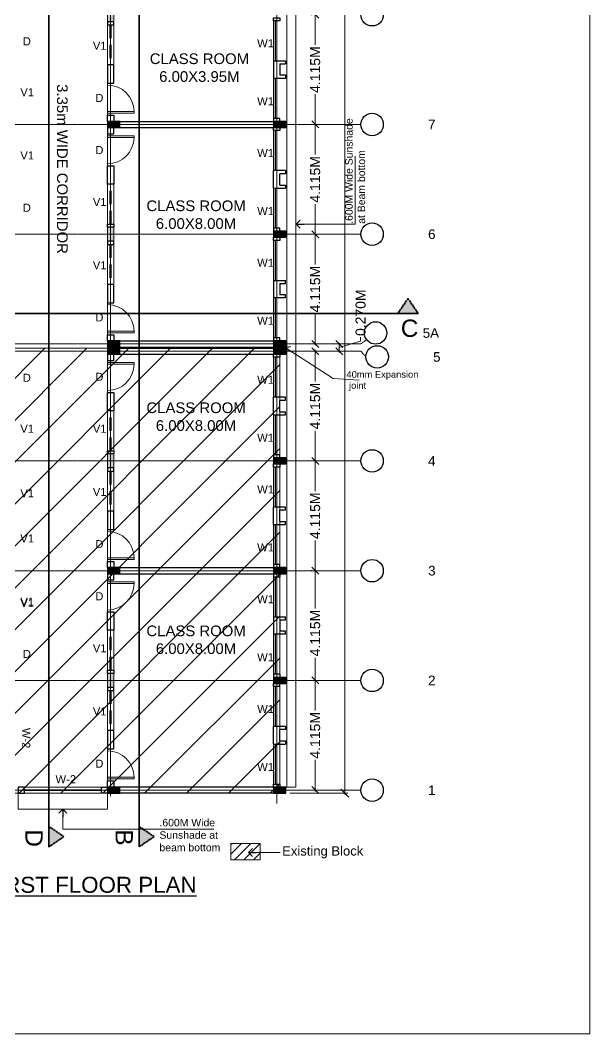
# Model space of a CAD drawing. Header units: metres. Extents: x 1545540 to 2027037, y 435419 to 693806.
# Drawn here: x 1690290 to 1711657, y 606420 to 644420 of the extents above; entities that cross this region are included whole.
import ezdxf

# ---------------------------------------------------------------- set-up
doc = ezdxf.new("R2010")
doc.units = ezdxf.units.M
doc.header["$LTSCALE"] = 1000
doc.header["$PDMODE"] = 35
doc.linetypes.add('CENTER', pattern=[2, 1.25, -0.25, 0.25, -0.25])
doc.linetypes.add('DASHED', pattern=[0.75, 0.5, -0.25])
doc.layers.get('Defpoints').update_dxf_attribs({"lineweight": 18})
for name, color, linetype, lineweight in [('- WALL', 7, 'Continuous', 30), ('Col-Hatch', 9, 'Continuous', 13), ('coloum hatch', 254, 'Continuous', 9), ('Column', 252, 'Continuous', 30), ('dimension', 6, 'Continuous', 13), ('Door', 54, 'Continuous', 13), ('grid', 21, 'CENTER', 15), ('gride dimen', 3, 'Continuous', 13), ('Hatch', 8, 'Continuous', 13), ('Hidden', 1, 'DASHED', 18), ('Section Line', 135, 'CENTER', 35), ('Text-1', 240, 'Continuous', 15), ('Text-Grid', 1, 'Continuous', 25), ('Ventilator', 6, 'DASHED', 18), ('Wall', 7, 'Continuous', 30), ('Window', 150, 'Continuous', 15), ('Window-Wall', 7, 'Continuous', 18)]:
    doc.layers.add(name, color=color, linetype=linetype, lineweight=lineweight)
doc.layers.add('text', color=7, linetype='Continuous')
doc.styles.add('dim-stylus bt', font='arial.ttf')
doc.styles.add('L120', font='simplex.shx', dxfattribs={"height": 1})
doc.styles.add('style1', font='')
doc.styles.get('style1').set_extended_font_data('Century Gothic')
doc.dimstyles.new('1      100 (big)', dxfattribs={"dimscale": 75, "dimtxt": 5, "dimasz": 3.5, "dimexe": 1.5, "dimexo": 2, "dimgap": 1, "dimtad": 0, "dimdec": 3, "dimlfac": 0.001, "dimzin": 0, "dimdsep": 46, "dimtxsty": 'dim-stylus bt', "dimblk": 'OBLIQUE', "dimcen": 0, "dimdle": 0.6, "dimclrd": 256, "dimclre": 7, "dimclrt": 256, "dimadec": 0, "dimazin": 0, "dimtfac": 0.7, "dimtdec": 3, "dimtofl": 0, "dimtmove": 1, "dimatfit": 3, "dimldrblk": 'OPEN90', "dimfxl": 0, "dimtolj": 1, "dimtzin": 0, "dimlwd": 15, "dimlwe": 15, "dimarcsym": 0})

# ---------------------------------------------------------------- blocks, each defined once
blk = doc.blocks.new('_Oblique')
at = {"color": 0, "linetype": 'ByBlock', "lineweight": -2}
blk.add_line((-0.5, -0.5), (0.5, 0.5), dxfattribs=at)
blk = doc.blocks.new('*D774')
at = {"layer": 'Defpoints', "color": 0, "ltscale": 50, "transparency": 16777216}
for p in [(1701357, 619668), (1701357, 619668), (1701357, 615553)]:
    blk.add_point(p, dxfattribs=at)
at = {"layer": 'gride dimen', "color": 7, "lineweight": 15, "ltscale": 50, "transparency": 16777216}
for p, q in [((1701207, 619668), (1701245, 619668)), ((1701207, 615553), (1701245, 615553))]:
    blk.add_line(p, q, dxfattribs=at)
at = {"layer": 'gride dimen', "lineweight": 15, "ltscale": 50, "transparency": 16777216}
for p, q in [((1701357, 619713), (1701357, 618536)), ((1701357, 615508), (1701357, 616685))]:
    blk.add_line(p, q, dxfattribs=at)
at = {"layer": 'gride dimen', "lineweight": 15, "ltscale": 50, "transparency": 16777216, "xscale": 262.5, "yscale": 262.5, "zscale": 262.5}
for p, rotation in [((1701357, 619668), 90), ((1701357, 615553), 270)]:
    blk.add_blockref('_Oblique', p, dxfattribs=dict(at, rotation=rotation))
at = {"layer": 'gride dimen', "ltscale": 50, "transparency": 16777216, "insert": (1701357, 617610), "char_height": 375, "attachment_point": 5, "rotation": 90, "style": 'dim-stylus bt'}
blk.add_mtext('\\A1;4.115M', dxfattribs=at)
blk = doc.blocks.new('_Open90')
at = {"color": 0, "linetype": 'ByBlock', "lineweight": -2}
for p, q in [((0, 0), (-1, 0)), ((-0.5, 0.5), (0, 0)), ((0, 0), (-0.5, -0.5))]:
    blk.add_line(p, q, dxfattribs=at)
blk = doc.blocks.new('*D775')
at = {"layer": 'Defpoints', "color": 0, "ltscale": 50, "transparency": 16777216}
for p in [(1701357, 623783), (1701357, 623783), (1701357, 619668)]:
    blk.add_point(p, dxfattribs=at)
at = {"layer": 'gride dimen', "color": 7, "lineweight": 15, "ltscale": 50, "transparency": 16777216}
for p, q in [((1701207, 623783), (1701245, 623783)), ((1701207, 619668), (1701245, 619668))]:
    blk.add_line(p, q, dxfattribs=at)
at = {"layer": 'gride dimen', "lineweight": 15, "ltscale": 50, "transparency": 16777216}
for p, q in [((1701357, 623828), (1701357, 622370)), ((1701357, 619623), (1701357, 620519))]:
    blk.add_line(p, q, dxfattribs=at)
at = {"layer": 'gride dimen', "lineweight": 15, "ltscale": 50, "transparency": 16777216, "xscale": 262.5, "yscale": 262.5, "zscale": 262.5}
for p, rotation in [((1701357, 623783), 90), ((1701357, 619668), 270)]:
    blk.add_blockref('_Oblique', p, dxfattribs=dict(at, rotation=rotation))
at = {"layer": 'gride dimen', "ltscale": 50, "transparency": 16777216, "insert": (1701357, 621444), "char_height": 375, "attachment_point": 5, "rotation": 90, "style": 'dim-stylus bt'}
blk.add_mtext('\\A1;4.115M', dxfattribs=at)
blk = doc.blocks.new('*D776')
at = {"layer": 'Defpoints', "color": 0, "ltscale": 50, "transparency": 16777216}
for p in [(1701357, 627898), (1701357, 627898), (1701357, 623783)]:
    blk.add_point(p, dxfattribs=at)
at = {"layer": 'gride dimen', "color": 7, "lineweight": 15, "ltscale": 50, "transparency": 16777216}
for p, q in [((1701207, 627898), (1701245, 627898)), ((1701207, 623783), (1701245, 623783))]:
    blk.add_line(p, q, dxfattribs=at)
at = {"layer": 'gride dimen', "lineweight": 15, "ltscale": 50, "transparency": 16777216}
for p, q in [((1701357, 627943), (1701357, 626766)), ((1701357, 623738), (1701357, 624915))]:
    blk.add_line(p, q, dxfattribs=at)
at = {"layer": 'gride dimen', "lineweight": 15, "ltscale": 50, "transparency": 16777216, "xscale": 262.5, "yscale": 262.5, "zscale": 262.5}
for p, rotation in [((1701357, 627898), 90), ((1701357, 623783), 270)]:
    blk.add_blockref('_Oblique', p, dxfattribs=dict(at, rotation=rotation))
at = {"layer": 'gride dimen', "ltscale": 50, "transparency": 16777216, "insert": (1701357, 625840), "char_height": 375, "attachment_point": 5, "rotation": 90, "style": 'dim-stylus bt'}
blk.add_mtext('\\A1;4.115M', dxfattribs=at)
blk = doc.blocks.new('*D777')
at = {"layer": 'Defpoints', "color": 0, "ltscale": 50, "transparency": 16777216}
for p in [(1701357, 632013), (1701357, 632013), (1701357, 627898)]:
    blk.add_point(p, dxfattribs=at)
at = {"layer": 'gride dimen', "color": 7, "lineweight": 15, "ltscale": 50, "transparency": 16777216}
for p, q in [((1701207, 632013), (1701245, 632013)), ((1701207, 627898), (1701245, 627898))]:
    blk.add_line(p, q, dxfattribs=at)
at = {"layer": 'gride dimen', "lineweight": 15, "ltscale": 50, "transparency": 16777216}
for p, q in [((1701357, 632058), (1701357, 630881)), ((1701357, 627853), (1701357, 629030))]:
    blk.add_line(p, q, dxfattribs=at)
at = {"layer": 'gride dimen', "lineweight": 15, "ltscale": 50, "transparency": 16777216, "xscale": 262.5, "yscale": 262.5, "zscale": 262.5}
for p, rotation in [((1701357, 632013), 90), ((1701357, 627898), 270)]:
    blk.add_blockref('_Oblique', p, dxfattribs=dict(at, rotation=rotation))
at = {"layer": 'gride dimen', "ltscale": 50, "transparency": 16777216, "insert": (1701357, 629955), "char_height": 375, "attachment_point": 5, "rotation": 90, "style": 'dim-stylus bt'}
blk.add_mtext('\\A1;4.115M', dxfattribs=at)
blk = doc.blocks.new('*D778')
at = {"layer": 'Defpoints', "color": 0, "ltscale": 50, "transparency": 16777216}
for p in [(1701357, 636398), (1701357, 636398), (1701357, 632283)]:
    blk.add_point(p, dxfattribs=at)
at = {"layer": 'gride dimen', "color": 7, "lineweight": 15, "ltscale": 50, "transparency": 16777216}
for p, q in [((1701207, 636398), (1701245, 636398)), ((1701207, 632283), (1701245, 632283))]:
    blk.add_line(p, q, dxfattribs=at)
at = {"layer": 'gride dimen', "lineweight": 15, "ltscale": 50, "transparency": 16777216}
for p, q in [((1701357, 636443), (1701357, 635266)), ((1701357, 632238), (1701357, 633415))]:
    blk.add_line(p, q, dxfattribs=at)
at = {"layer": 'gride dimen', "lineweight": 15, "ltscale": 50, "transparency": 16777216, "xscale": 262.5, "yscale": 262.5, "zscale": 262.5}
for p, rotation in [((1701357, 636398), 90), ((1701357, 632283), 270)]:
    blk.add_blockref('_Oblique', p, dxfattribs=dict(at, rotation=rotation))
at = {"layer": 'gride dimen', "ltscale": 50, "transparency": 16777216, "insert": (1701357, 634340), "char_height": 375, "attachment_point": 5, "rotation": 90, "style": 'dim-stylus bt'}
blk.add_mtext('\\A1;4.115M', dxfattribs=at)
blk = doc.blocks.new('*D779')
at = {"layer": 'Defpoints', "color": 0, "ltscale": 50, "transparency": 16777216}
for p in [(1701357, 640513), (1701357, 640513), (1701357, 636398)]:
    blk.add_point(p, dxfattribs=at)
at = {"layer": 'gride dimen', "color": 7, "lineweight": 15, "ltscale": 50, "transparency": 16777216}
for p, q in [((1701207, 640513), (1701245, 640513)), ((1701207, 636398), (1701245, 636398))]:
    blk.add_line(p, q, dxfattribs=at)
at = {"layer": 'gride dimen', "lineweight": 15, "ltscale": 50, "transparency": 16777216}
for p, q in [((1701357, 640558), (1701357, 639381)), ((1701357, 636353), (1701357, 637530))]:
    blk.add_line(p, q, dxfattribs=at)
at = {"layer": 'gride dimen', "lineweight": 15, "ltscale": 50, "transparency": 16777216, "xscale": 262.5, "yscale": 262.5, "zscale": 262.5}
for p, rotation in [((1701357, 640513), 90), ((1701357, 636398), 270)]:
    blk.add_blockref('_Oblique', p, dxfattribs=dict(at, rotation=rotation))
at = {"layer": 'gride dimen', "ltscale": 50, "transparency": 16777216, "insert": (1701357, 638455), "char_height": 375, "attachment_point": 5, "rotation": 90, "style": 'dim-stylus bt'}
blk.add_mtext('\\A1;4.115M', dxfattribs=at)
blk = doc.blocks.new('*D780')
at = {"layer": 'Defpoints', "color": 0, "ltscale": 50, "transparency": 16777216}
for p in [(1701357, 644628), (1701357, 644628), (1701357, 640513)]:
    blk.add_point(p, dxfattribs=at)
at = {"layer": 'gride dimen', "color": 7, "lineweight": 15, "ltscale": 50, "transparency": 16777216}
for p, q in [((1701207, 644628), (1701245, 644628)), ((1701207, 640513), (1701245, 640513))]:
    blk.add_line(p, q, dxfattribs=at)
at = {"layer": 'gride dimen', "lineweight": 15, "ltscale": 50, "transparency": 16777216}
for p, q in [((1701357, 644673), (1701357, 643496)), ((1701357, 640468), (1701357, 641645))]:
    blk.add_line(p, q, dxfattribs=at)
at = {"layer": 'gride dimen', "lineweight": 15, "ltscale": 50, "transparency": 16777216, "xscale": 262.5, "yscale": 262.5, "zscale": 262.5}
for p, rotation in [((1701357, 644628), 90), ((1701357, 640513), 270)]:
    blk.add_blockref('_Oblique', p, dxfattribs=dict(at, rotation=rotation))
at = {"layer": 'gride dimen', "ltscale": 50, "transparency": 16777216, "insert": (1701357, 642570), "char_height": 375, "attachment_point": 5, "rotation": 90, "style": 'dim-stylus bt'}
blk.add_mtext('\\A1;4.115M', dxfattribs=at)
blk = doc.blocks.new('*D789')
at = {"layer": 'Defpoints', "color": 0, "ltscale": 50, "transparency": 16777216}
for p in [(1700027, 632283), (1700027, 632013), (1702261, 632283)]:
    blk.add_point(p, dxfattribs=at)
at = {"layer": 'gride dimen', "lineweight": 15, "ltscale": 50, "transparency": 16777216}
for p, q in [((1702261, 632148), (1703060, 632388)), ((1702261, 631968), (1702261, 632328)), ((1703060, 632388), (1703060, 632538))]:
    blk.add_line(p, q, dxfattribs=at)
at = {"layer": 'gride dimen', "color": 7, "lineweight": 15, "ltscale": 50, "transparency": 16777216}
for p, q in [((1700177, 632283), (1702373, 632283)), ((1700177, 632013), (1702373, 632013))]:
    blk.add_line(p, q, dxfattribs=at)
at = {"layer": 'gride dimen', "lineweight": 15, "ltscale": 50, "transparency": 16777216, "xscale": 262.5, "yscale": 262.5, "zscale": 262.5}
for p, rotation in [((1702261, 632283), 90), ((1702261, 632013), 270)]:
    blk.add_blockref('_Oblique', p, dxfattribs=dict(at, rotation=rotation))
at = {"layer": 'gride dimen', "ltscale": 50, "transparency": 16777216, "insert": (1703060, 633456), "char_height": 375, "attachment_point": 5, "rotation": 90, "style": 'dim-stylus bt'}
blk.add_mtext('\\A1;0.270M', dxfattribs=at)
blk = doc.blocks.new('CC')
at = {"layer": 'Col-Hatch', "ltscale": 0.05}
blk.add_hatch(color=256, dxfattribs=at).paths.add_polyline_path([(4078.606, 341.328), (4078.606, 341.098), (4079.066, 341.098), (4079.066, 341.328)])
at = {"layer": 'Column'}
blk.add_lwpolyline([(4078.606, 341.328), (4079.066, 341.328), (4079.066, 341.098), (4078.606, 341.098)], close=True, dxfattribs=at)
blk = doc.blocks.new('*D799')
at = {"layer": 'Defpoints', "color": 0, "ltscale": 50, "transparency": 16777216}
for p in [(1700257, 683308), (1702470, 683308), (1700257, 615438)]:
    blk.add_point(p, dxfattribs=at)
at = {"layer": 'dimension', "color": 7, "lineweight": 15, "ltscale": 50, "transparency": 16777216}
for p, q in [((1700407, 683308), (1702583, 683308)), ((1700407, 615438), (1702583, 615438))]:
    blk.add_line(p, q, dxfattribs=at)
at = {"layer": 'dimension', "lineweight": 15, "ltscale": 50, "transparency": 16777216}
for p, q in [((1702470, 683353), (1702470, 650635)), ((1702470, 615393), (1702470, 648110))]:
    blk.add_line(p, q, dxfattribs=at)
at = {"layer": 'dimension', "lineweight": 15, "ltscale": 50, "transparency": 16777216, "xscale": 300, "yscale": 300, "zscale": 300}
for p, rotation in [((1702470, 683308), 90), ((1702470, 615438), 270)]:
    blk.add_blockref('_Oblique', p, dxfattribs=dict(at, rotation=rotation))
at = {"layer": 'dimension', "ltscale": 50, "transparency": 16777216, "insert": (1702470, 649373), "char_height": 450, "attachment_point": 5, "rotation": 90, "style": 'dim-stylus bt'}
blk.add_mtext('\\A1;67.870M', dxfattribs=at)
blk = doc.blocks.new('DFG')
at = {"layer": 'Col-Hatch', "ltscale": 0.05}
blk.add_hatch(color=256, dxfattribs=at).paths.add_polyline_path([(3557.561, -332.074), (3557.561, -332.304), (3557.031, -332.304), (3557.031, -332.074)])
blk.add_lwpolyline([(3557.561, -332.074), (3557.561, -332.304), (3557.031, -332.304), (3557.031, -332.074), (3557.561, -332.074)], dxfattribs=at)
blk = doc.blocks.new('D1')
at = {"layer": 'Door', "ltscale": 0.05}
blk.add_line((1615726, 654826), (1615726, 656026), dxfattribs=at)
blk.add_lwpolyline([(1615726, 654904), (1614735, 654904), (1614735, 654964), (1615726, 654964), (1615726, 654904)], dxfattribs=at)
blk.add_arc((1615726, 654964), 992, 90, 180, dxfattribs=at)

msp = doc.modelspace()

# ---------------------------------------------------------------- hatches: boundary and pattern name
at = {"layer": 'Hatch', "ltscale": 0.05}
h = msp.add_hatch(dxfattribs=at)
h.set_pattern_fill('ANSI31', color=256, scale=350, style=0)
h.set_pattern_definition([(45, (23020.5, 109586.8), (-785.7724, 785.7724), [])])
h.paths.add_polyline_path([(1700027.1065, 632127.793), (1700027.1065, 615437.7933), (1689987.1067, 615437.7933), (1689987.1067, 619552.7932), (1683757.1068, 619552.7932), (1683757.1068, 632127.793)])
h = msp.add_hatch(dxfattribs=at)
h.set_pattern_fill('ANSI31', color=256, scale=2000.000126, style=0)
h.set_pattern_definition([(45, (-17224309.2, -79421.97), (-176.7767064, 176.7767064), [])])
h.paths.add_polyline_path([(1699288.3822, 612942.3768), (1699288.3822, 613557.7933), (1698191.6065, 613557.7933), (1698191.6065, 612942.3768)])
at = {"layer": 'Section Line', "ltscale": 0.05}
for points in [[(1704838.3322, 633992.7061), (1704456.3882, 633427.6882), (1705220.2761, 633427.6882)], [(1691928.1245, 613810.3568), (1691363.1067, 614192.3007), (1691363.1067, 613428.4129)], [(1695311.6759, 613810.3568), (1694746.658, 614192.3007), (1694746.658, 613428.4129)]]:
    msp.add_hatch(color=256, dxfattribs=at).paths.add_polyline_path(points)

# ---------------------------------------------------------------- linework, layer by layer
at = {"layer": '- WALL'}
for p, q in [((1699797.1065, 642897.7928), (1699797.1065, 642242.7928)), ((1699797.1065, 642897.7928), (1700247.1065, 642897.7928)), ((1700027.1065, 642782.7928), (1700027.1065, 642357.7928)), ((1700027.1065, 642782.7928), (1700247.1065, 642782.7928)), ((1700247.1065, 642897.7928), (1700247.1065, 642782.7928)), ((1700247.1065, 642242.7928), (1699797.1065, 642242.7928)), ((1700247.1065, 642357.7928), (1700027.1065, 642357.7928)), ((1700247.1065, 642357.7928), (1700247.1065, 642242.7928)), ((1699797.1065, 638127.7929), (1699797.1065, 638782.7929)), ((1700247.1065, 638782.7929), (1699797.1065, 638782.7929)), ((1700027.1065, 638242.7929), (1700027.1065, 638667.7929)), ((1700247.1065, 638667.7929), (1700027.1065, 638667.7929)), ((1699797.1065, 638127.7929), (1700247.1065, 638127.7929)), ((1700027.1065, 638242.7929), (1700247.1065, 638242.7929)), ((1699797.1065, 634667.793), (1699797.1065, 634012.793)), ((1699797.1065, 634667.793), (1700247.1065, 634667.793)), ((1700027.1065, 634552.793), (1700027.1065, 634127.793)), ((1700027.1065, 634552.793), (1700247.1065, 634552.793)), ((1700247.1065, 634012.793), (1699797.1065, 634012.793)), ((1700247.1065, 634127.793), (1700027.1065, 634127.793)), ((1699797.1065, 629627.7931), (1699797.1065, 630282.793)), ((1700247.1065, 630282.793), (1699797.1065, 630282.793)), ((1700027.1065, 629742.7931), (1700027.1065, 630167.793)), ((1700247.1065, 630167.793), (1700027.1065, 630167.793)), ((1700247.1065, 630167.793), (1700247.1065, 630282.793)), ((1700027.1065, 629742.7931), (1700247.1065, 629742.7931)), ((1700247.1065, 629627.7931), (1700247.1065, 629742.7931)), ((1699797.1065, 629627.7931), (1700247.1065, 629627.7931)), ((1699797.1065, 625512.7931), (1699797.1065, 626167.7931)), ((1700247.1065, 626167.7931), (1699797.1065, 626167.7931)), ((1700027.1065, 625627.7931), (1700027.1065, 626052.7931)), ((1700247.1065, 626052.7931), (1700027.1065, 626052.7931)), ((1700247.1065, 626052.7931), (1700247.1065, 626167.7931)), ((1699797.1065, 625512.7931), (1700247.1065, 625512.7931)), ((1700027.1065, 625627.7931), (1700247.1065, 625627.7931)), ((1700247.1065, 625512.7931), (1700247.1065, 625627.7931)), ((1693797.1065, 623897.7932), (1699797.1065, 623897.7932)), ((1693797.1065, 623667.7932), (1699797.1065, 623667.7932)), ((1694027.1066, 623897.7932), (1693797.1066, 623897.7932)), ((1694027.1066, 623782.7932), (1693797.1066, 623782.7932)), ((1699797.1065, 623667.7932), (1699797.1065, 623552.7932)), ((1700027.1065, 623667.7932), (1700027.1065, 623552.7932)), ((1699797.1065, 623552.7932), (1700027.1065, 623552.7932)), ((1699797.1065, 622052.7932), (1699797.1065, 621397.7932)), ((1699797.1065, 622052.7932), (1700247.1065, 622052.7932)), ((1700027.1065, 621937.7932), (1700027.1065, 621512.7932)), ((1700027.1065, 621937.7932), (1700247.1065, 621937.7932)), ((1700247.1065, 621937.7932), (1700247.1065, 622052.7932)), ((1700247.1065, 621397.7932), (1699797.1065, 621397.7932)), ((1700247.1065, 621512.7932), (1700027.1065, 621512.7932)), ((1700247.1065, 621397.7932), (1700247.1065, 621512.7932)), ((1699797.1065, 619897.7932), (1699797.1065, 619782.7932)), ((1700027.1065, 619897.7932), (1699797.1065, 619897.7932)), ((1700027.1065, 619897.7932), (1700027.1065, 619782.7932)), ((1699797.1065, 619437.7932), (1699797.1065, 619552.7932)), ((1700027.1065, 619437.7932), (1699797.1065, 619437.7932)), ((1700027.1065, 619437.7932), (1700027.1065, 619552.7932)), ((1699797.1065, 617282.7933), (1699797.1065, 617937.7933)), ((1700247.1065, 617937.7933), (1699797.1065, 617937.7933)), ((1700247.1065, 617937.7933), (1700247.1065, 617822.7933)), ((1700027.1065, 617397.7933), (1700027.1065, 617822.7933)), ((1700247.1065, 617822.7933), (1700027.1065, 617822.7933)), ((1699797.1065, 617282.7933), (1700247.1065, 617282.7933)), ((1700027.1065, 617397.7933), (1700247.1065, 617397.7933)), ((1700247.1065, 617397.7933), (1700247.1065, 617282.7933)), ((1693567.1066, 615667.7933), (1693567.1066, 615437.7933)), ((1693567.1066, 615667.7933), (1693797.1066, 615667.7933)), ((1699797.1065, 615667.7933), (1699797.1065, 615782.7933)), ((1699797.1065, 615782.7933), (1700027.1065, 615782.7933)), ((1693567.1066, 615437.7933), (1693797.1066, 615437.7933))]:
    msp.add_line(p, q, dxfattribs=at)
at = {"layer": '- WALL', "ltscale": 0.05}
for p, q in [((1693797.1066, 640627.7929), (1699797.1065, 640627.7929)), ((1693797.1066, 640397.7929), (1699797.1065, 640397.7929)), ((1700247.1065, 638782.7929), (1700247.1065, 638667.7929)), ((1700247.1065, 638242.7929), (1700247.1065, 638127.7929)), ((1700247.1065, 634552.793), (1700247.1065, 634667.793)), ((1700247.1065, 634012.793), (1700247.1065, 634127.793)), ((1693797.1066, 632397.793), (1699797.1065, 632397.793)), ((1693797.1066, 632167.793), (1699797.1065, 632167.793)), ((1693797.1066, 632127.793), (1699797.1065, 632127.793)), ((1693797.1066, 631897.793), (1699797.1065, 631897.793)), ((1699797.1065, 615667.7933), (1693797.1066, 615667.7933)), ((1700027.1065, 615782.7933), (1700027.1065, 615667.7933)), ((1699797.1065, 615437.7933), (1693797.1066, 615437.7933))]:
    msp.add_line(p, q, dxfattribs=at)
at = {"layer": '- WALL'}
for points in [[(1700027.1065, 644397.7928), (1699797.1065, 644397.7928), (1699797.1065, 644512.7928), (1700027.1065, 644512.7928)], [(1693567.1065, 644247.7927), (1693797.1066, 644247.7927), (1693797.1066, 644362.7928), (1693567.1065, 644362.7928)], [(1693797.1066, 642747.7927), (1693567.1066, 642747.7927), (1693567.1066, 642057.7926), (1693797.1066, 642057.7926)], [(1693567.1065, 640857.7927), (1693797.1065, 640857.7927), (1693797.1065, 640627.7927), (1693567.1065, 640627.7927)], [(1700027.1065, 640742.7928), (1699797.1065, 640742.7928), (1699797.1065, 640627.7929), (1700027.1065, 640627.7929)], [(1693567.1065, 640167.7931), (1693797.1065, 640167.7931), (1693797.1065, 640397.7931), (1693567.1065, 640397.7931)], [(1700027.1065, 640282.7929), (1699797.1065, 640282.7929), (1699797.1065, 640397.7929), (1700027.1065, 640397.7929)], [(1693797.1066, 638277.7931), (1693567.1066, 638277.7931), (1693567.1066, 638967.7931), (1693797.1066, 638967.7931)], [(1693567.1065, 636777.793), (1693797.1066, 636777.793), (1693797.1066, 636662.793), (1693567.1065, 636662.793)], [(1700027.1065, 636627.7929), (1699797.1065, 636627.7929), (1699797.1065, 636512.7929), (1700027.1065, 636512.7929)], [(1693567.1065, 636017.7928), (1693797.1066, 636017.7928), (1693797.1066, 636132.7929), (1693567.1065, 636132.7929)], [(1700027.1065, 636167.7929), (1699797.1065, 636167.7929), (1699797.1065, 636282.7929), (1700027.1065, 636282.7929)], [(1693797.1066, 634517.7928), (1693567.1066, 634517.7928), (1693567.1066, 633827.7928), (1693797.1066, 633827.7928)], [(1693567.1065, 632627.7928), (1693797.1065, 632627.7928), (1693797.1065, 632397.7928), (1693567.1065, 632397.7928)], [(1700027.1065, 632512.793), (1699797.1065, 632512.793), (1699797.1065, 632397.793), (1700027.1065, 632397.793)], [(1700027.1065, 632512.793), (1699797.1065, 632512.793), (1699797.1065, 632397.793), (1700027.1065, 632397.793)], [(1693567.1065, 631667.7932), (1693797.1065, 631667.7932), (1693797.1065, 631897.7932), (1693567.1065, 631897.7932)], [(1700027.1065, 631782.793), (1699797.1065, 631782.793), (1699797.1065, 631897.793), (1700027.1065, 631897.793)], [(1693797.1066, 629777.7932), (1693567.1066, 629777.7932), (1693567.1066, 630467.7933), (1693797.1066, 630467.7933)], [(1693567.1065, 628277.7932), (1693797.1066, 628277.7932), (1693797.1066, 628162.7931), (1693567.1065, 628162.7931)], [(1700027.1065, 628127.7931), (1699797.1065, 628127.7931), (1699797.1065, 628012.7931), (1700027.1065, 628012.7931)], [(1700027.1065, 627667.7931), (1699797.1065, 627667.7931), (1699797.1065, 627782.7931), (1700027.1065, 627782.7931)], [(1693567.1065, 627517.793), (1693797.1066, 627517.793), (1693797.1066, 627632.7931), (1693567.1065, 627632.7931)], [(1693797.1066, 626017.793), (1693567.1066, 626017.793), (1693567.1066, 625327.7929), (1693797.1066, 625327.7929)], [(1693567.1065, 624127.793), (1693797.1065, 624127.793), (1693797.1065, 623897.793), (1693567.1065, 623897.793)], [(1700027.1065, 624012.7932), (1699797.1065, 624012.7932), (1699797.1065, 623897.7932), (1700027.1065, 623897.7932)], [(1693567.1065, 623437.7934), (1693797.1065, 623437.7934), (1693797.1065, 623667.7934), (1693567.1065, 623667.7934)], [(1693797.1066, 621547.7934), (1693567.1066, 621547.7934), (1693567.1066, 622237.7934), (1693797.1066, 622237.7934)], [(1693567.1065, 620047.7934), (1693797.1066, 620047.7934), (1693797.1066, 619932.7933), (1693567.1065, 619932.7933)], [(1693567.1065, 619287.7931), (1693797.1066, 619287.7931), (1693797.1066, 619402.7932), (1693567.1065, 619402.7932)], [(1693797.1066, 617787.7931), (1693567.1066, 617787.7931), (1693567.1066, 617097.7931), (1693797.1066, 617097.7931)], [(1690447.1067, 615667.7933), (1690217.1067, 615667.7933), (1690217.1067, 615437.7933), (1690447.1067, 615437.7933)], [(1693337.1066, 615667.7933), (1693567.1066, 615667.7933), (1693567.1066, 615437.7933), (1693337.1066, 615437.7933)], [(1693567.1065, 615897.7931), (1693797.1065, 615897.7931), (1693797.1065, 615667.7931), (1693567.1065, 615667.7931)]]:
    msp.add_lwpolyline(points, close=True, dxfattribs=at)
at = {"layer": 'Defpoints', "ltscale": 50}
msp.add_lwpolyline([(1671675.81, 691442.5257), (1711657.4881, 691442.5257), (1711657.4881, 606420.3094), (1671675.81, 606420.3094)], close=True, dxfattribs=at)
at = {"layer": 'grid', "ltscale": 0.01}
for p, q in [((1693682.1066, 615324.5032), (1693682.1066, 686166.8679)), ((1699912.1065, 615054.5032), (1699912.1065, 686166.8679)), ((1681424.0607, 640512.7929), (1703070.7295, 640512.7929)), ((1681424.0607, 636397.7929), (1703070.7295, 636397.7929)), ((1703070.7295, 632282.793), (1703257.3973, 632429.6953)), ((1681424.0607, 632282.793), (1703070.7295, 632282.793)), ((1681424.0607, 632012.793), (1703070.7295, 632012.793)), ((1703070.7295, 632012.793), (1703259.0949, 631797.0943)), ((1681424.0607, 627897.7931), (1703070.7295, 627897.7931)), ((1681424.0607, 623782.7932), (1703070.7295, 623782.7932)), ((1681424.0607, 619667.7932), (1703070.7295, 619667.7932)), ((1681424.0607, 615552.7933), (1703070.7295, 615552.7933))]:
    msp.add_line(p, q, dxfattribs=at)
at = {"layer": 'Hatch', "ltscale": 0.05}
for points in [[(1700027.1065, 632127.793), (1700027.1065, 615437.7933), (1689987.1067, 615437.7933), (1689987.1067, 619552.7932), (1683757.1068, 619552.7932), (1683757.1068, 632127.793), (1700027.1065, 632127.793)], [(1700027.1065, 632127.793), (1700027.1065, 632127.793)]]:
    msp.add_lwpolyline(points, dxfattribs=at)
msp.add_lwpolyline([(1699288.3822, 613557.7933), (1698191.6065, 613557.7933), (1698191.6065, 612942.3768), (1699288.3822, 612942.3768)], close=True, dxfattribs=at)
at = {"layer": 'Hidden', "color": 1, "ltscale": 0.005}
for p, q in [((1700627.1065, 673317.7922), (1700627.1065, 615667.7933)), ((1700257.1065, 615667.7933), (1700627.1065, 615667.7933)), ((1693567.1066, 615437.7933), (1693567.1066, 614837.7933))]:
    msp.add_line(p, q, dxfattribs=at)
msp.add_lwpolyline([(1690217.1067, 615437.7933), (1690217.1067, 614837.7933), (1693567.1066, 614837.7933)], dxfattribs=at)
at = {"layer": 'Section Line', "ltscale": 0.05}
for p, q in [((1691363.1067, 613428.4129), (1691363.1067, 687708.8295)), ((1694746.658, 613428.4129), (1694746.658, 687708.8295)), ((1704838.3322, 633992.7061), (1704456.3882, 633427.6882)), ((1704838.3322, 633992.7061), (1705220.2761, 633427.6882)), ((1680849.7471, 633427.6882), (1705220.2761, 633427.6882)), ((1704456.3882, 633427.6882), (1705220.2761, 633427.6882)), ((1691928.1245, 613810.3568), (1691363.1067, 614192.3007)), ((1691363.1067, 614192.3007), (1691363.1067, 613428.4129)), ((1695311.6759, 613810.3568), (1694746.658, 614192.3007)), ((1694746.658, 614192.3007), (1694746.658, 613428.4129)), ((1691928.1245, 613810.3568), (1691363.1067, 613428.4129)), ((1695311.6759, 613810.3568), (1694746.658, 613428.4129))]:
    msp.add_line(p, q, dxfattribs=at)
at = {"layer": 'Text-Grid'}
for centre in [(1703491.7413, 644627.7928), (1703491.7413, 640512.7929), (1703491.7413, 636397.7929), (1703624.8223, 632694.5215), (1703680.1067, 631797.0943), (1703491.7413, 627897.7931), (1703491.7413, 623782.7932), (1703491.7413, 619667.7932), (1703491.7413, 615552.7933)]:
    msp.add_circle(centre, 421.0118, dxfattribs=at)
at = {"layer": 'Ventilator'}
for p, q in [((1693657.1065, 644247.7927), (1693657.1065, 642747.7926)), ((1693707.1065, 644247.7927), (1693707.1065, 642747.7926)), ((1693657.1065, 636777.793), (1693657.1065, 638277.7931)), ((1693707.1065, 636777.793), (1693707.1065, 638277.7931)), ((1693657.1065, 636017.7928), (1693657.1065, 634517.7927)), ((1693707.1065, 636017.7928), (1693707.1065, 634517.7927)), ((1693657.1065, 628277.7932), (1693657.1065, 629777.7933)), ((1693707.1065, 628277.7932), (1693707.1065, 629777.7933)), ((1693657.1065, 627517.793), (1693657.1065, 626017.7929)), ((1693707.1065, 627517.793), (1693707.1065, 626017.7929)), ((1693657.1065, 620047.7934), (1693657.1065, 621547.7935)), ((1693707.1065, 620047.7934), (1693707.1065, 621547.7935)), ((1693657.1065, 619287.7931), (1693657.1065, 617787.7931)), ((1693707.1065, 619287.7931), (1693707.1065, 617787.7931))]:
    msp.add_line(p, q, dxfattribs=at)
at = {"layer": 'Wall'}
for p, q in [((1693797.1065, 642747.7926), (1693567.1065, 642747.7926)), ((1693797.1065, 638277.7931), (1693567.1065, 638277.7931)), ((1693797.1065, 634517.7927), (1693567.1065, 634517.7927)), ((1693797.1065, 629777.7933), (1693567.1065, 629777.7933)), ((1693797.1065, 626017.7929), (1693567.1065, 626017.7929)), ((1693797.1065, 621547.7935), (1693567.1065, 621547.7935)), ((1693797.1065, 617787.7931), (1693567.1065, 617787.7931))]:
    msp.add_line(p, q, dxfattribs=at)
at = {"layer": 'Window', "ltscale": 0.05}
for p, q in [((1699850.1444, 644397.7928), (1699850.1444, 642897.7928)), ((1699872.6916, 644397.7928), (1699872.6916, 642897.7928)), ((1699850.1444, 640742.7928), (1699850.1444, 642242.7928)), ((1699872.6916, 640742.7928), (1699872.6916, 642242.7928)), ((1699850.1444, 640282.7929), (1699850.1444, 638782.7929)), ((1699872.6916, 640282.7929), (1699872.6916, 638782.7929)), ((1699850.1444, 636627.7929), (1699850.1444, 638127.7929)), ((1699872.6916, 636627.7929), (1699872.6916, 638127.7929)), ((1699850.1444, 636167.7929), (1699850.1444, 634667.793)), ((1699872.6916, 636167.7929), (1699872.6916, 634667.793)), ((1699850.1444, 632512.793), (1699850.1444, 634012.793)), ((1699872.6916, 632512.793), (1699872.6916, 634012.793)), ((1699850.1444, 631782.793), (1699850.1444, 630282.793)), ((1699872.6916, 631782.793), (1699872.6916, 630282.793)), ((1699850.1444, 628127.7931), (1699850.1444, 629627.7931)), ((1699872.6916, 628127.7931), (1699872.6916, 629627.7931)), ((1699850.1444, 627667.7931), (1699850.1444, 626167.7931)), ((1699872.6916, 627667.7931), (1699872.6916, 626167.7931)), ((1699850.1444, 624012.7932), (1699850.1444, 625512.7931)), ((1699872.6916, 624012.7932), (1699872.6916, 625512.7931)), ((1699850.1444, 623552.7932), (1699850.1444, 622052.7932)), ((1699872.6916, 623552.7932), (1699872.6916, 622052.7932)), ((1699850.1444, 619897.7932), (1699850.1444, 621397.7932)), ((1699872.6916, 619897.7932), (1699872.6916, 621397.7932)), ((1699850.1444, 619437.7932), (1699850.1444, 617937.7933)), ((1699872.6916, 619437.7932), (1699872.6916, 617937.7933)), ((1699850.1444, 615782.7933), (1699850.1444, 617282.7933)), ((1699872.6916, 615782.7933), (1699872.6916, 617282.7933)), ((1690447.1067, 615569.7995), (1693337.1066, 615569.7995)), ((1690447.1067, 615535.7871), (1693337.1066, 615535.7871))]:
    msp.add_line(p, q, dxfattribs=at)
at = {"layer": 'Window-Wall'}
for p, q in [((1700297.1065, 615667.7933), (1700297.1065, 673317.7922)), ((1693567.1065, 644247.7927), (1693567.1065, 642747.7926)), ((1693797.1065, 642747.7926), (1693797.1065, 644247.7927)), ((1699797.1065, 644397.7928), (1699797.1065, 642897.7928)), ((1699912.1065, 644397.7928), (1699912.1065, 642897.7928)), ((1699797.1065, 640742.7928), (1699797.1065, 642242.7928)), ((1699912.1065, 640742.7928), (1699912.1065, 642242.7928)), ((1699797.1065, 640282.7929), (1699797.1065, 638782.7929)), ((1699912.1065, 640282.7929), (1699912.1065, 638782.7929)), ((1693567.1065, 636777.793), (1693567.1065, 638277.7931)), ((1693797.1065, 638277.7931), (1693797.1065, 636777.793)), ((1699797.1065, 636627.7929), (1699797.1065, 638127.7929)), ((1699912.1065, 636627.7929), (1699912.1065, 638127.7929)), ((1699797.1065, 636167.7929), (1699797.1065, 634667.793)), ((1699912.1065, 636167.7929), (1699912.1065, 634667.793)), ((1693567.1065, 636017.7928), (1693567.1065, 634517.7927)), ((1693797.1065, 634517.7927), (1693797.1065, 636017.7928)), ((1699797.1065, 632512.793), (1699797.1065, 634012.793)), ((1699912.1065, 632512.793), (1699912.1065, 634012.793)), ((1699797.1065, 631782.793), (1699797.1065, 630282.793)), ((1699912.1065, 631782.793), (1699912.1065, 630282.793)), ((1693567.1065, 628277.7932), (1693567.1065, 629777.7933)), ((1693797.1065, 629777.7933), (1693797.1065, 628277.7932)), ((1699797.1065, 628127.7931), (1699797.1065, 629627.7931)), ((1699912.1065, 628127.7931), (1699912.1065, 629627.7931)), ((1693567.1065, 627517.793), (1693567.1065, 626017.7929)), ((1693797.1065, 626017.7929), (1693797.1065, 627517.793)), ((1699797.1065, 627667.7931), (1699797.1065, 626167.7931)), ((1699912.1065, 627667.7931), (1699912.1065, 626167.7931)), ((1699797.1065, 624012.7932), (1699797.1065, 625512.7931)), ((1699912.1065, 624012.7932), (1699912.1065, 625512.7931)), ((1699797.1065, 623552.7932), (1699797.1065, 622052.7932)), ((1699912.1065, 623552.7932), (1699912.1065, 622052.7932)), ((1693567.1065, 620047.7934), (1693567.1065, 621547.7935)), ((1693797.1065, 621547.7935), (1693797.1065, 620047.7934)), ((1699797.1065, 619897.7932), (1699797.1065, 621397.7932)), ((1699912.1065, 619897.7932), (1699912.1065, 621397.7932)), ((1699797.1065, 619437.7932), (1699797.1065, 617937.7933)), ((1699912.1065, 619437.7932), (1699912.1065, 617937.7933)), ((1693567.1065, 619287.7931), (1693567.1065, 617787.7931)), ((1693797.1065, 617787.7931), (1693797.1065, 619287.7931)), ((1699797.1065, 615782.7933), (1699797.1065, 617282.7933)), ((1699912.1065, 615782.7933), (1699912.1065, 617282.7933)), ((1690447.1067, 615667.7933), (1693337.1066, 615667.7933)), ((1700027.1065, 615667.7933), (1700297.1065, 615667.7933)), ((1690447.1067, 615437.7933), (1693337.1066, 615437.7933))]:
    msp.add_line(p, q, dxfattribs=at)

# ---------------------------------------------------------------- block references
at = {"layer": 'coloum hatch', "xscale": -999.9999814325156, "yscale": 999.9999814325156, "zscale": 999.9999814325156, "rotation": 90}
for p in [(1361493.2282, 4201923.9253), (1361493.2282, 4193693.9254), (1361493.2282, 4185193.9256), (1361493.2282, 4176963.9257)]:
    msp.add_blockref('DFG', p, dxfattribs=at)
at = {"layer": 'coloum hatch', "ltscale": 0.05, "xscale": -999.9999814325156, "yscale": 999.9999814325156, "zscale": 999.9999814325156}
for p in [(5772633.0507, 299299.6903), (5778863.0506, 299299.6903), (5778863.0506, 295184.6904), (5772633.0507, 291069.6905), (5778863.0506, 291069.6905), (5772633.0507, 290799.6905), (5778863.0506, 290799.6905), (5778863.0506, 286684.6906), (5772633.0507, 282569.6907), (5778863.0506, 282569.6907), (5778863.0506, 278454.6907), (5772633.0507, 274339.6908), (5778863.0506, 274339.6908)]:
    msp.add_blockref('CC', p, dxfattribs=at)
at = {"layer": 'Door', "ltscale": 0.05, "xscale": -1}
for p in [(3309293.2152, -13968.0365), (3309293.2152, -22198.0363), (3309293.2152, -30698.0362), (3309293.2152, -38928.036)]:
    msp.add_blockref('D1', p, dxfattribs=at)
at = {"layer": 'Door', "ltscale": 0.05, "rotation": 180}
for p in [(3309293.2152, 1294993.6222), (3309293.2152, 1286493.6223), (3309293.2152, 1278263.6225)]:
    msp.add_blockref('D1', p, dxfattribs=at)

# ---------------------------------------------------------------- texts
at = {"layer": 'Section Line', "ltscale": 0.05, "insert": (1704569.1658, 633198.2123), "char_height": 650, "width": 1065.825846, "attachment_point": 1, "style": 'style1'}
msp.add_mtext('{\\fArial|b0|i0|c0|p34;C}', dxfattribs=at)
at = {"layer": 'Section Line', "ltscale": 0.05, "char_height": 650, "width": 1065.825846, "attachment_point": 1, "rotation": 270, "style": 'style1'}
for s, insert in [('{\\fArial|b0|i0|c0|p34;D}', (1691133.6307, 614079.5231)), ('{\\fArial|b0|i0|c0|p34;B}', (1694517.1821, 614079.5231))]:
    msp.add_mtext(s, dxfattribs=dict(at, insert=insert))
at = {"layer": 'text', "style": 'L120'}
for s, insert, char_height, width, attachment_point, rotation in [('\\pi588.06;{\\fArial|b0|i0|c0|p34;CLASS ROOM\\P\\pi941;6.00X3.95M}', (1694561.0602, 643177.7243), 399.999993, 4832.063954, 1, 0.00000001), ('\\pi2526.7;{\\fArial|b0|i0|c0|p34;3.35m WIDE CORRIDOR}', (1692068.9708, 644550.6068), 399.999993, 11387.707906, 1, 270.00000001), ('{\\fArial|b0|i0|c0|p34;.600M Wide Sunshade\\Pat Beam bottom}', (1702482.4381, 636788.1531), 280, 6841.769914, 1, 90.00000001), ('\\pi588.06;{\\fArial|b0|i0|c0|p34;CLASS ROOM\\P\\pi941;6.00X8.00M}', (1694436.2998, 637663.8673), 399.999993, 4832.063954, 1, 0.00000001), ('{\\fArial|b0|i0|c0|p34;40mm Expansion\\P joint}', (1702529.6843, 631266.9118), 249.999995, 4832.063954, 1, 0.00000001), ('\\pi588.06;{\\fArial|b0|i0|c0|p34;CLASS ROOM\\P\\pi941;6.00X8.00M}', (1694436.2998, 630091.284), 399.999993, 4832.063954, 1, 0.00000001), ('\\pi588.06;{\\fArial|b0|i0|c0|p34;CLASS ROOM\\P\\pi941;6.00X8.00M}', (1694436.2998, 621725.7615), 399.999993, 4832.063954, 1, 0.00000001), ('{\\fArial|b0|i0|c0|p34;.600M Wide \\PSunshade at \\Pbeam bottom}', (1695512.6975, 614477.112), 280, 6841.769914, 1, 0.00000001), ('{\\fArial|b0|i0|c0|p34;Existing Block}', (1703160.4832, 613450.2056), 350, 13418.66165, 3, 359.99999999)]:
    msp.add_mtext(s, dxfattribs=dict(at, insert=insert, char_height=char_height, width=width, attachment_point=attachment_point, rotation=rotation))
at = {"layer": 'text', "ltscale": 0.05, "insert": (1688944.2018, 612305.0876), "char_height": 600.000038, "width": 10507.646869, "attachment_point": 1, "rotation": 359.99999998, "style": 'L120'}
msp.add_mtext('{\\fArial|b0|i0|c0|p34;\\LFIRST FLOOR PLAN}', dxfattribs=at)
at = {"layer": 'Text-1', "char_height": 300, "width": 1299.406916, "attachment_point": 1, "style": 'L120'}
for s, insert, rotation in [('\\pi525.69;{\\fArial|b0|i0|c0|p34;D}', (1689859.8807, 643780.8943), 0.00000001), ('\\pi432.79;{\\fArial|b0|i0|c0|p34;V1}', (1692581.9404, 643615.4247), 0.00000001), ('\\pi376.41;{\\fArial|b0|i0|c0|p34;W1}', (1698803.6993, 643706.6447), 0.00000001), ('\\pi432.79;{\\fArial|b0|i0|c0|p34;V1}', (1689859.8807, 641869.9847), 0.00000001), ('\\pi525.69;{\\fArial|b0|i0|c0|p34;D}', (1692581.9404, 641657.2232), 0.00000001), ('\\pi376.41;{\\fArial|b0|i0|c0|p34;W1}', (1698803.6993, 641531.675), 0.00000001), ('\\pi525.69;{\\fArial|b0|i0|c0|p34;D}', (1692581.9404, 639702.2623), 0.00000001), ('\\pi376.41;{\\fArial|b0|i0|c0|p34;W1}', (1698803.6993, 639591.6451), 0.00000001), ('\\pi432.79;{\\fArial|b0|i0|c0|p34;V1}', (1689859.8807, 639500.4248), 0.00000001), ('\\pi432.79;{\\fArial|b0|i0|c0|p34;V1}', (1692581.9404, 637754.9848), 0.00000001), ('\\pi525.69;{\\fArial|b0|i0|c0|p34;D}', (1689859.8807, 637542.2233), 0.00000001), ('\\pi376.41;{\\fArial|b0|i0|c0|p34;W1}', (1698803.6993, 637416.6754), 0.00000001), ('\\pi432.79;{\\fArial|b0|i0|c0|p34;V1}', (1692581.9404, 635385.4249), 0.00000001), ('\\pi376.41;{\\fArial|b0|i0|c0|p34;W1}', (1698803.6993, 635476.6448), 0.00000001), ('\\pi525.69;{\\fArial|b0|i0|c0|p34;D}', (1692581.9404, 633427.2233), 0.00000001), ('\\pi376.41;{\\fArial|b0|i0|c0|p34;W1}', (1698803.6993, 633301.6752), 0.00000001), ('\\pi525.69;{\\fArial|b0|i0|c0|p34;D}', (1692581.9404, 631202.2625), 0.00000001), ('\\pi525.69;{\\fArial|b0|i0|c0|p34;D}', (1689859.8807, 631165.8943), 0.00000001), ('\\pi376.41;{\\fArial|b0|i0|c0|p34;W1}', (1698803.6993, 631091.6687), 0.00000001), ('\\pi432.79;{\\fArial|b0|i0|c0|p34;V1}', (1689859.8807, 629254.9848), 0.00000001), ('\\pi432.79;{\\fArial|b0|i0|c0|p34;V1}', (1692581.9404, 629254.985), 0.00000001), ('\\pi376.41;{\\fArial|b0|i0|c0|p34;W1}', (1698803.6993, 628916.6991), 0.00000001), ('\\pi432.79;{\\fArial|b0|i0|c0|p34;V1}', (1689859.8807, 626833.5063), 0.00000001), ('\\pi432.79;{\\fArial|b0|i0|c0|p34;V1}', (1692581.9404, 626885.425), 0.00000001), ('\\pi376.41;{\\fArial|b0|i0|c0|p34;W1}', (1698803.6993, 626976.645), 0.00000001), ('\\pi432.79;{\\fArial|b0|i0|c0|p34;V1}', (1689859.8807, 625139.9848), 0.00000001), ('\\pi525.69;{\\fArial|b0|i0|c0|p34;D}', (1692581.9404, 624927.2235), 0.00000001), ('\\pi376.41;{\\fArial|b0|i0|c0|p34;W1}', (1698803.6993, 624801.6753), 0.00000001), ('\\pi525.69;{\\fArial|b0|i0|c0|p34;D}', (1692581.9404, 622972.2627), 0.00000001), ('\\pi376.41;{\\fArial|b0|i0|c0|p34;W1}', (1698803.6993, 622861.6451), 0.00000001), ('\\pi432.79;{\\fArial|b0|i0|c0|p34;V1}', (1689859.8807, 622770.4253), 0.00000001), ('\\pi432.79;{\\fArial|b0|i0|c0|p34;V1}', (1689859.8807, 622718.5063), 0.00000001), ('\\pi432.79;{\\fArial|b0|i0|c0|p34;V1}', (1692581.9404, 621024.9851), 0.00000001), ('\\pi525.69;{\\fArial|b0|i0|c0|p34;D}', (1689859.8807, 620812.2238), 0.00000001), ('\\pi376.41;{\\fArial|b0|i0|c0|p34;W1}', (1698803.6993, 620686.6754), 0.00000001), ('\\pi432.79;{\\fArial|b0|i0|c0|p34;V1}', (1692581.9404, 618655.4252), 0.00000001), ('\\pi376.41;{\\fArial|b0|i0|c0|p34;W1}', (1698803.6993, 618746.6451), 0.00000001), ('{\\fArial|b0|i0|c0|p34;W-2}', (1690663.4296, 617887.9513), 270.00000001), ('\\pi525.69;{\\fArial|b0|i0|c0|p34;D}', (1692581.9404, 616697.2237), 0.00000001), ('\\pi376.41;{\\fArial|b0|i0|c0|p34;W1}', (1698803.6993, 616571.6755), 0.00000001), ('{\\fArial|b0|i0|c0|p34;W-2}', (1691614.4487, 616114.1162), 0.00000001)]:
    msp.add_mtext(s, dxfattribs=dict(at, insert=insert, rotation=rotation))
at = {"layer": 'Text-Grid', "char_height": 360.000023, "width": 4832.064347, "attachment_point": 3, "rotation": 359.99999997, "style": 'L120'}
for s, insert in [('{\\fArial|b0|i0|c0|p34;7}', (1705872.2126, 640692.6409)), ('{\\fArial|b0|i0|c0|p34;6}', (1705872.2126, 636577.641)), ('{\\fArial|b0|i0|c0|p34;5A}', (1706005.2936, 632874.3695)), ('{\\fArial|b0|i0|c0|p34;5}', (1706060.578, 631976.9423)), ('{\\fArial|b0|i0|c0|p34;4}', (1705872.2126, 628077.6411)), ('{\\fArial|b0|i0|c0|p34;3}', (1705872.2126, 623962.6412)), ('{\\fArial|b0|i0|c0|p34;2}', (1705872.2126, 619847.6413)), ('{\\fArial|b0|i0|c0|p34;1}', (1705872.2126, 615732.6414))]:
    msp.add_mtext(s, dxfattribs=dict(at, insert=insert))

# ---------------------------------------------------------------- dimensions: what is measured, and where the dimension line sits
at = {"layer": 'dimension', "ltscale": 50}
dim = msp.add_aligned_dim(p1=(1700257.1065, 615437.7933), p2=(1700257.1065, 683307.792), distance=-2213.1795, dimstyle='1      100 (big)', override={"dimtxt": 6, "dimasz": 4, "dimpost": 'M\\X'}, dxfattribs=at)
dim.commit()
dim.dimension.update_dxf_attribs({"geometry": '*D799', "text_midpoint": (1702470.286, 649372.7927)})
at = {"layer": 'gride dimen', "ltscale": 50}
for base, p1, p2, picture, middle in [((1701357.0217, 644627.7928), (1701357.0217, 640512.7929), (1701357.0217, 644627.7928), '*D780', (1701357.0217, 642570.2928)), ((1701357.0217, 640512.7929), (1701357.0217, 636397.7929), (1701357.0217, 640512.7929), '*D779', (1701357.0217, 638455.2929)), ((1701357.0217, 636397.7929), (1701357.0217, 632282.793), (1701357.0217, 636397.7929), '*D778', (1701357.0217, 634340.293)), ((1702260.7599, 632282.793), (1700027.1065, 632012.793), (1700027.1065, 632282.793), '*D789', (1703060.1545, 632612.6114)), ((1701357.0217, 632012.793), (1701357.0217, 627897.7931), (1701357.0217, 632012.793), '*D777', (1701357.0217, 629955.2931)), ((1701357.0217, 627897.7931), (1701357.0217, 623782.7932), (1701357.0217, 627897.7931), '*D776', (1701357.0217, 625840.2931)), ((1701357.0217, 619667.7932), (1701357.0217, 615552.7933), (1701357.0217, 619667.7932), '*D774', (1701357.0217, 617610.2933))]:
    dim = msp.add_linear_dim(base=base, p1=p1, p2=p2, angle=90, dimstyle='1      100 (big)', override={"dimpost": 'M\\X'}, dxfattribs=at)
    dim.commit()
    dim.dimension.update_dxf_attribs({"geometry": picture, "text_midpoint": middle})
dim = msp.add_linear_dim(base=(1701357.0217, 623782.7932), p1=(1701357.0217, 619667.7932), p2=(1701357.0217, 623782.7932), angle=90, dimstyle='1      100 (big)', override={"dimpost": 'M\\X'}, dxfattribs=at)
dim.commit()
dim.dimension.update_dxf_attribs({"geometry": '*D775', "text_midpoint": (1701357.0217, 621444.4735), "dimtype": 160})

# ---------------------------------------------------------------- leaders
at = {"layer": 'dimension', "ltscale": 50}
for points in [[(1700647.7344, 636775.2279), (1702853.3178, 636775.2279), (1702853.3178, 639328.0657)], [(1700227.142, 632147.7826), (1702035.4258, 630986.4852), (1703004.1396, 630928.461)], [(1691892.1067, 614837.7933), (1691892.1067, 614088.7155), (1697558.5627, 614088.7155)], [(1698853.4567, 613213.3192), (1700039.4898, 613213.3192)]]:
    msp.add_leader(points, dimstyle='1      100 (big)', override={"dimtxt": 6, "dimasz": 4}, dxfattribs=at)

doc.saveas('drawing.dxf')
